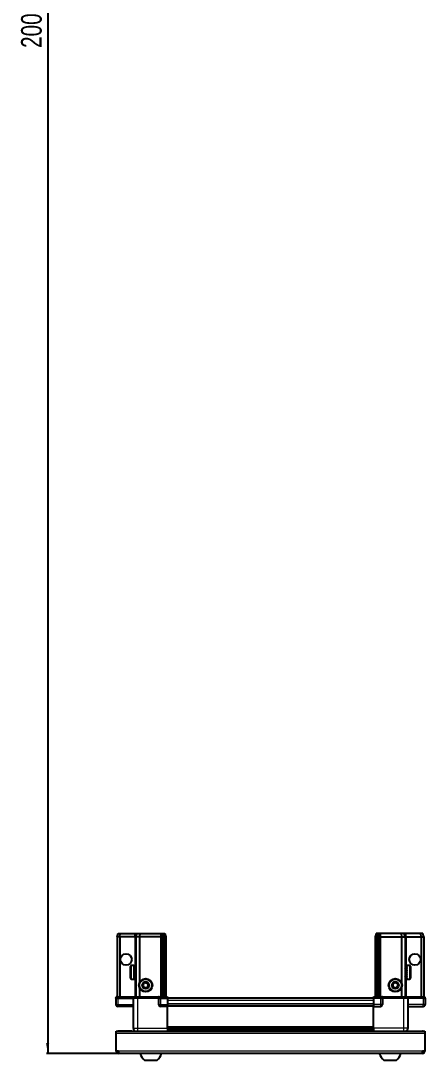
# Model space of a CAD drawing. Header units: millimetres. Extents: x 1770 to 5023, y -1476 to 1955.
# Drawn here: x 1858 to 2250, y -1476 to -469 of the extents above; entities that cross this region are included whole.
import ezdxf

# ---------------------------------------------------------------- set-up
doc = ezdxf.new("R2010")
doc.units = ezdxf.units.MM
doc.layers.add('FORMAT', color=7, linetype='Continuous')
doc.styles.add('SLDTEXTSTYLE0', font='TXT', dxfattribs={"width": 0.75})
doc.dimstyles.new('SLDDIMSTYLE0', dxfattribs={"dimtxt": 20, "dimasz": 10, "dimexe": 0, "dimexo": 0.0625, "dimgap": 5, "dimtad": 2, "dimdec": 1, "dimrnd": 1e-09, "dimzin": 12, "dimdsep": 46, "dimtxsty": 'SLDTEXTSTYLE0', "dimsah": 1, "dimcen": 0.09, "dimadec": 0, "dimazin": 3, "dimtfac": 1, "dimtofl": 0, "dimtmove": 0, "dimatfit": 3, "dimfxl": 0, "dimfrac": 2, "dimtolj": 1, "dimtzin": 12, "dimarcsym": 0})

# ---------------------------------------------------------------- blocks, each defined once
blk = doc.blocks.new('_D_9')
at = {"layer": 'FORMAT'}
for p, q in [((1975.8, 537.8), (1883.4, 537.8)), ((1884.4, 537.8), (1884.4, -1469.2)), ((1953, -1469.2), (1883.4, -1469.2))]:
    blk.add_line(p, q, dxfattribs=at)
for points in [[(1884.4, 537.8), (1882.9, 527.8), (1885.9, 527.8)], [(1884.4, -1469.2), (1885.9, -1459.2), (1882.9, -1459.2)]]:
    blk.add_solid(points, dxfattribs=at)
at = {"layer": 'FORMAT', "insert": (1858.6, -495.3), "char_height": 20, "attachment_point": 1, "rotation": 90, "style": 'SLDTEXTSTYLE0'}
blk.add_mtext('2007', dxfattribs=at)

msp = doc.modelspace()

# ---------------------------------------------------------------- linework, layer by layer
at = {"color": 7, "linetype": 'Continuous', "lineweight": 25}
for p, q in [((1951.9, -1356.22), (1952.7, -1353.22)), ((1951.9, -1356.22), (1951.9, -1414.52)), ((1954.4, -1356.22), (1951.9, -1356.22)), ((1952.7, -1353.22), (1954.55, -1353.22)), ((1954.4, -1356.22), (1954.55, -1353.22)), ((1968.9, -1356.22), (1954.4, -1356.22)), ((1954.4, -1356.22), (1954.4, -1414.52)), ((1954.55, -1353.22), (1968.9, -1353.22)), ((1968.9, -1353.22), (1970.7, -1353.22)), ((1969.9, -1356.22), (1968.9, -1356.22)), ((1969.9, -1356.22), (1970.7, -1353.22)), ((1973.4, -1356.22), (1969.9, -1356.22)), ((1969.9, -1356.22), (1969.9, -1414.52)), ((1970.7, -1353.22), (1973.73, -1353.22)), ((1973.73, -1353.22), (1973.4, -1356.22)), ((1973.4, -1356.22), (1973.4, -1400.72)), ((1993.9, -1356.22), (1973.4, -1356.22)), ((1973.73, -1353.22), (1993.9, -1353.22)), ((1993.9, -1353.22), (1995.7, -1353.22)), ((1994.9, -1356.22), (1993.9, -1356.22)), ((1995.7, -1353.22), (1994.9, -1356.22)), ((1994.9, -1356.22), (1994.9, -1414.52)), ((1995.9, -1356.22), (1994.9, -1356.22)), ((1995.7, -1353.22), (1996.44, -1353.22)), ((1996.44, -1353.22), (1995.9, -1356.22)), ((1995.9, -1356.22), (1995.9, -1414.52)), ((1997.4, -1356.22), (1995.9, -1356.22)), ((1996.44, -1353.22), (1996.94, -1353.22)), ((1996.94, -1353.22), (1998.09, -1353.22)), ((1996.94, -1353.22), (1997.4, -1356.22)), ((1997.4, -1356.22), (1997.4, -1414.52)), ((1998.9, -1356.22), (1997.4, -1356.22)), ((1998.09, -1353.22), (1998.9, -1356.22)), ((1998.9, -1356.22), (1998.9, -1414.52)), ((2202.7, -1353.22), (2201.9, -1356.22)), ((2201.9, -1356.22), (2203.4, -1356.22)), ((2201.9, -1356.22), (2201.9, -1414.52)), ((2203.85, -1353.22), (2202.7, -1353.22)), ((2203.85, -1353.22), (2203.4, -1356.22)), ((2203.4, -1356.22), (2204.9, -1356.22)), ((2203.4, -1356.22), (2203.4, -1414.52)), ((2204.35, -1353.22), (2203.85, -1353.22)), ((2204.35, -1353.22), (2204.9, -1356.22)), ((2205.09, -1353.22), (2204.35, -1353.22)), ((2204.9, -1356.22), (2205.9, -1356.22)), ((2204.9, -1356.22), (2204.9, -1414.52)), ((2205.09, -1353.22), (2205.9, -1356.22)), ((2206.9, -1353.22), (2205.09, -1353.22)), ((2205.9, -1356.22), (2205.9, -1414.52)), ((2205.9, -1356.22), (2206.9, -1356.22)), ((2227.06, -1353.22), (2206.9, -1353.22)), ((2206.9, -1356.22), (2227.4, -1356.22)), ((2227.06, -1353.22), (2227.4, -1356.22)), ((2230.09, -1353.22), (2227.06, -1353.22)), ((2227.4, -1356.22), (2227.4, -1400.72)), ((2227.4, -1356.22), (2230.9, -1356.22)), ((2230.9, -1356.22), (2230.09, -1353.22)), ((2231.9, -1353.22), (2230.09, -1353.22)), ((2230.9, -1356.22), (2230.9, -1414.52)), ((2230.9, -1356.22), (2231.9, -1356.22)), ((2246.24, -1353.22), (2231.9, -1353.22)), ((2231.9, -1356.22), (2246.4, -1356.22)), ((2246.4, -1356.22), (2246.24, -1353.22)), ((2248.09, -1353.22), (2246.24, -1353.22)), ((2246.4, -1356.22), (2246.4, -1414.52)), ((2246.4, -1356.22), (2248.9, -1356.22)), ((2248.9, -1356.22), (2248.09, -1353.22)), ((2248.9, -1356.22), (2248.9, -1414.52)), ((1964.7, -1396.42), (1964.7, -1385.02)), ((1967.9, -1384.22), (1965.5, -1384.22)), ((1967.9, -1384.22), (1967.9, -1384.23)), ((1967.9, -1384.23), (1968.4, -1384.23)), ((1967.9, -1384.41), (1968.4, -1384.41)), ((1967.9, -1384.41), (1967.9, -1384.63)), ((1967.9, -1384.63), (1968.4, -1384.63)), ((1967.9, -1385.21), (1968.4, -1385.21)), ((1967.9, -1385.21), (1967.9, -1385.63)), ((1967.9, -1385.63), (1968.4, -1385.63)), ((1967.9, -1386.54), (1968.4, -1386.54)), ((1967.9, -1386.54), (1967.9, -1387.13)), ((1967.9, -1387.13), (1968.4, -1387.13)), ((1967.9, -1388.28), (1968.4, -1388.28)), ((1967.9, -1388.28), (1967.9, -1388.98)), ((1967.9, -1388.98), (1968.4, -1388.98)), ((1968.4, -1384.41), (1968.4, -1384.23)), ((1968.4, -1384.63), (1968.4, -1384.41)), ((1968.4, -1385.21), (1968.4, -1384.63)), ((1968.4, -1385.63), (1968.4, -1385.21)), ((1968.4, -1386.54), (1968.4, -1385.63)), ((1968.5, -1386.32), (1968.4, -1386.32)), ((1968.4, -1387.13), (1968.4, -1386.54)), ((1968.4, -1388.28), (1968.4, -1387.13)), ((1968.4, -1388.98), (1968.4, -1388.28)), ((1968.4, -1390.27), (1968.4, -1388.98)), ((1968.5, -1395.12), (1968.5, -1386.32)), ((1969.38, -1387.41), (1968.9, -1386.72)), ((1968.9, -1394.72), (1968.9, -1386.72)), ((1969.86, -1386.72), (1969.38, -1387.41)), ((1969.38, -1394.03), (1969.38, -1387.41)), ((1969.9, -1386.72), (1969.86, -1386.72)), ((1969.86, -1394.72), (1969.86, -1386.72)), ((2230.93, -1386.72), (2230.9, -1386.72)), ((2231.41, -1387.41), (2230.93, -1386.72)), ((2230.93, -1386.72), (2230.93, -1394.72)), ((2231.9, -1386.72), (2231.41, -1387.41)), ((2231.41, -1387.41), (2231.41, -1394.03)), ((2231.9, -1386.72), (2231.9, -1394.72)), ((2232.4, -1386.32), (2232.3, -1386.32)), ((2232.3, -1386.32), (2232.3, -1395.12)), ((2235.3, -1384.22), (2232.4, -1384.22)), ((2232.9, -1384.22), (2232.4, -1384.22)), ((2232.4, -1384.22), (2232.4, -1384.27)), ((2232.4, -1384.27), (2232.4, -1384.55)), ((2232.9, -1384.27), (2232.4, -1384.27)), ((2232.9, -1384.55), (2232.4, -1384.55)), ((2232.4, -1384.55), (2232.4, -1384.83)), ((2232.9, -1384.83), (2232.4, -1384.83)), ((2232.4, -1384.83), (2232.4, -1385.49)), ((2232.9, -1385.49), (2232.4, -1385.49)), ((2232.4, -1385.49), (2232.4, -1385.96)), ((2232.4, -1385.96), (2232.4, -1386.94)), ((2232.9, -1385.96), (2232.4, -1385.96)), ((2232.9, -1386.94), (2232.4, -1386.94)), ((2232.4, -1386.94), (2232.4, -1387.56)), ((2232.4, -1387.56), (2232.4, -1388.76)), ((2232.9, -1387.56), (2232.4, -1387.56)), ((2232.9, -1388.76), (2232.4, -1388.76)), ((2232.4, -1388.76), (2232.4, -1389.39)), ((2232.9, -1384.27), (2232.9, -1384.22)), ((2232.9, -1384.83), (2232.9, -1384.55)), ((2232.9, -1385.96), (2232.9, -1385.49)), ((2232.9, -1387.56), (2232.9, -1386.94)), ((2232.9, -1389.47), (2232.9, -1388.76)), ((2236.1, -1385.02), (2236.1, -1396.42)), ((1965.5, -1397.22), (1967.9, -1397.22)), ((1967.9, -1390.27), (1968.4, -1390.27)), ((1967.9, -1390.27), (1967.9, -1391)), ((1967.9, -1390.41), (1968.4, -1390.41)), ((1967.9, -1390.91), (1968.4, -1390.91)), ((1967.9, -1391), (1968.4, -1391)), ((1967.9, -1392.29), (1968.4, -1392.29)), ((1967.9, -1392.29), (1967.9, -1393)), ((1967.9, -1393), (1968.4, -1393)), ((1967.9, -1394.16), (1968.4, -1394.16)), ((1967.9, -1394.16), (1967.9, -1394.77)), ((1967.9, -1394.77), (1968.4, -1394.77)), ((1967.9, -1395.7), (1968.4, -1395.7)), ((1967.9, -1395.7), (1967.9, -1396.14)), ((1967.9, -1396.14), (1968.4, -1396.14)), ((1967.9, -1396.75), (1968.4, -1396.75)), ((1967.9, -1396.75), (1967.9, -1396.98)), ((1967.9, -1396.98), (1968.4, -1396.98)), ((1967.9, -1397.2), (1968.4, -1397.2)), ((1967.9, -1397.2), (1967.9, -1397.22)), ((1967.9, -1397.21), (1968.4, -1397.21)), ((1968.4, -1390.41), (1968.4, -1390.27)), ((1968.4, -1391), (1968.4, -1390.91)), ((1968.4, -1392.29), (1968.4, -1391)), ((1968.4, -1393), (1968.4, -1392.29)), ((1968.4, -1394.16), (1968.4, -1393)), ((1968.4, -1394.77), (1968.4, -1394.16)), ((1968.4, -1395.7), (1968.4, -1394.77)), ((1968.4, -1395.12), (1968.5, -1395.12)), ((1968.4, -1396.14), (1968.4, -1395.7)), ((1968.4, -1396.75), (1968.4, -1396.14)), ((1968.4, -1396.98), (1968.4, -1396.75)), ((1968.4, -1397.2), (1968.4, -1396.98)), ((1968.4, -1397.21), (1968.4, -1397.2)), ((1968.9, -1394.72), (1969.38, -1394.03)), ((1969.38, -1394.03), (1969.86, -1394.72)), ((1969.86, -1394.72), (1969.9, -1394.72)), ((2230.9, -1394.72), (2230.93, -1394.72)), ((2230.93, -1394.72), (2231.41, -1394.03)), ((2231.41, -1394.03), (2231.9, -1394.72)), ((2232.3, -1395.12), (2232.4, -1395.12)), ((2232.9, -1389.39), (2232.4, -1389.39)), ((2232.4, -1389.47), (2232.4, -1390.77)), ((2232.9, -1389.47), (2232.4, -1389.47)), ((2232.9, -1390.77), (2232.4, -1390.77)), ((2232.9, -1391.25), (2232.4, -1391.25)), ((2232.4, -1391.25), (2232.4, -1391.51)), ((2232.4, -1391.51), (2232.4, -1392.78)), ((2232.9, -1391.51), (2232.4, -1391.51)), ((2232.9, -1392.78), (2232.4, -1392.78)), ((2232.4, -1392.78), (2232.4, -1393.46)), ((2232.4, -1393.46), (2232.4, -1394.58)), ((2232.9, -1393.46), (2232.4, -1393.46)), ((2232.9, -1394.58), (2232.4, -1394.58)), ((2232.4, -1394.58), (2232.4, -1395.15)), ((2232.4, -1395.15), (2232.4, -1396.01)), ((2232.9, -1395.15), (2232.4, -1395.15)), ((2232.9, -1396.01), (2232.4, -1396.01)), ((2232.4, -1396.01), (2232.4, -1396.4)), ((2232.4, -1396.4), (2232.4, -1396.92)), ((2232.9, -1396.4), (2232.4, -1396.4)), ((2232.9, -1396.92), (2232.4, -1396.92)), ((2232.4, -1396.92), (2232.4, -1397.1)), ((2232.4, -1397.1), (2232.4, -1397.22)), ((2232.9, -1397.1), (2232.4, -1397.1)), ((2232.4, -1397.22), (2235.3, -1397.22)), ((2232.9, -1391.51), (2232.9, -1390.77)), ((2232.9, -1393.46), (2232.9, -1392.78)), ((2232.9, -1395.15), (2232.9, -1394.58)), ((2232.9, -1396.4), (2232.9, -1396.01)), ((2232.9, -1397.1), (2232.9, -1396.92)), ((1973.4, -1405.72), (1973.4, -1414.52)), ((2227.4, -1405.72), (2227.4, -1414.52)), ((1950.9, -1414.52), (1950.4, -1415.39)), ((1950.4, -1415.72), (1950.4, -1415.39)), ((1950.4, -1415.72), (1952.4, -1415.72)), ((1950.4, -1415.72), (1950.4, -1421.72)), ((1952.4, -1414.52), (1950.9, -1414.52)), ((1952.4, -1414.52), (1967.2, -1414.52)), ((1967.2, -1415.72), (1952.4, -1415.72)), ((1952.4, -1415.72), (1967.2, -1415.72)), ((1967.2, -1414.52), (1967.4, -1414.52)), ((1967.4, -1415.72), (1967.2, -1415.72)), ((1967.4, -1415.72), (1967.4, -1414.52)), ((1967.4, -1414.52), (1971.4, -1414.52)), ((1971.4, -1415.72), (1967.4, -1415.72)), ((1967.4, -1415.72), (1967.4, -1444.72)), ((1971.4, -1414.52), (1991.7, -1414.52)), ((1991.7, -1415.72), (1971.4, -1415.72)), ((1991.7, -1414.52), (1991.9, -1414.52)), ((1991.9, -1415.72), (1991.7, -1415.72)), ((1991.9, -1415.72), (1991.9, -1414.52)), ((1992.57, -1414.52), (1991.9, -1414.52)), ((1991.9, -1415.72), (1993.9, -1415.72)), ((1991.9, -1415.72), (1991.9, -1421.72)), ((1992.57, -1414.52), (2000.4, -1414.52)), ((2000.4, -1415.39), (1993.9, -1415.39)), ((2000.4, -1415.72), (1993.9, -1415.72)), ((1993.9, -1415.72), (2000.4, -1415.72)), ((2000.4, -1414.52), (2000.4, -1415.39)), ((2000.4, -1415.39), (2000.4, -1415.39)), ((2000.4, -1415.72), (2000.4, -1415.39)), ((2000.4, -1415.72), (2000.4, -1415.72)), ((2000.4, -1415.72), (2000.4, -1421.72)), ((2200.4, -1415.87), (2000.4, -1415.87)), ((2200.4, -1415.39), (2200.4, -1414.52)), ((2200.4, -1414.52), (2208.22, -1414.52)), ((2206.9, -1415.39), (2200.4, -1415.39)), ((2200.4, -1415.72), (2200.4, -1415.39)), ((2206.9, -1415.72), (2200.4, -1415.72)), ((2200.4, -1415.72), (2200.4, -1421.72)), ((2206.9, -1415.72), (2208.9, -1415.72)), ((2208.9, -1415.72), (2206.9, -1415.72)), ((2208.9, -1414.52), (2208.22, -1414.52)), ((2208.9, -1415.72), (2208.9, -1414.52)), ((2208.9, -1414.52), (2209.1, -1414.52)), ((2209.1, -1415.72), (2208.9, -1415.72)), ((2208.9, -1415.72), (2208.9, -1421.72)), ((2209.1, -1414.52), (2229.4, -1414.52)), ((2229.4, -1415.72), (2209.1, -1415.72)), ((2229.4, -1414.52), (2233.4, -1414.52)), ((2233.4, -1415.72), (2229.4, -1415.72)), ((2233.4, -1415.72), (2233.4, -1414.52)), ((2233.4, -1414.52), (2233.6, -1414.52)), ((2233.6, -1415.72), (2233.4, -1415.72)), ((2233.4, -1415.72), (2233.4, -1444.72)), ((2233.6, -1414.52), (2248.4, -1414.52)), ((2248.4, -1415.72), (2233.6, -1415.72)), ((2249.9, -1414.52), (2248.4, -1414.52)), ((2248.4, -1415.72), (2250.4, -1415.72)), ((2250.4, -1415.39), (2249.9, -1414.52)), ((2250.4, -1415.39), (2249.9, -1414.52)), ((2250.4, -1415.72), (2250.4, -1415.39)), ((2250.4, -1415.72), (2250.4, -1415.39)), ((2250.4, -1415.72), (2250.4, -1415.72)), ((2250.4, -1415.72), (2250.4, -1421.72)), ((1967.4, -1423.72), (1952.4, -1423.72)), ((2000.4, -1423.72), (1993.9, -1423.72)), ((2000.4, -1421.72), (2000.4, -1423.72)), ((2200.4, -1423.07), (2000.4, -1423.07)), ((2000.4, -1444.72), (2000.4, -1423.72)), ((2200.4, -1421.72), (2200.4, -1423.72)), ((2200.4, -1423.72), (2206.9, -1423.72)), ((2200.4, -1444.72), (2200.4, -1423.72)), ((2233.4, -1423.72), (2248.4, -1423.72)), ((1950.9, -1447.72), (2249.9, -1447.72)), ((1950.9, -1449.82), (1950.9, -1447.72)), ((1965.9, -1447.62), (1953, -1447.62)), ((1965.9, -1447.62), (1965.9, -1447.72)), ((2000.4, -1445.74), (2200.4, -1445.74)), ((2000.4, -1445.78), (2200.4, -1445.78)), ((2024.27, -1447.57), (2000.4, -1447.57)), ((2018.9, -1447.72), (2018.9, -1447.57)), ((2018.93, -1447.72), (2018.93, -1447.57)), ((2019.2, -1447.72), (2019.2, -1447.57)), ((2019.47, -1447.72), (2019.47, -1447.57)), ((2020.12, -1447.72), (2020.12, -1447.57)), ((2020.58, -1447.72), (2020.58, -1447.57)), ((2021.55, -1447.72), (2021.55, -1447.57)), ((2022.17, -1447.72), (2022.17, -1447.57)), ((2023.35, -1447.72), (2023.35, -1447.57)), ((2024.01, -1447.72), (2024.01, -1447.57)), ((2024.07, -1447.72), (2024.07, -1447.57)), ((2025.36, -1447.57), (2024.27, -1447.57)), ((2026.09, -1447.57), (2025.36, -1447.57)), ((2025.36, -1447.72), (2025.36, -1447.57)), ((2025.36, -1447.57), (2025.36, -1447.57)), ((2025.37, -1447.72), (2025.37, -1447.57)), ((2025.87, -1447.72), (2025.87, -1447.57)), ((2026.1, -1447.57), (2026.09, -1447.57)), ((2026.1, -1447.72), (2026.1, -1447.57)), ((2026.52, -1447.57), (2026.1, -1447.57)), ((2174.27, -1447.57), (2026.52, -1447.57)), ((2027.37, -1447.72), (2027.37, -1447.57)), ((2028.06, -1447.72), (2028.06, -1447.57)), ((2029.19, -1447.72), (2029.19, -1447.57)), ((2029.76, -1447.72), (2029.76, -1447.57)), ((2030.63, -1447.72), (2030.63, -1447.57)), ((2031.04, -1447.72), (2031.04, -1447.57)), ((2031.57, -1447.72), (2031.57, -1447.57)), ((2031.76, -1447.72), (2031.76, -1447.57)), ((2031.9, -1447.72), (2031.9, -1447.57)), ((2168.9, -1447.72), (2168.9, -1447.57)), ((2169.07, -1447.72), (2169.07, -1447.57)), ((2169.28, -1447.72), (2169.28, -1447.57)), ((2169.84, -1447.72), (2169.84, -1447.57)), ((2170.26, -1447.72), (2170.26, -1447.57)), ((2171.15, -1447.72), (2171.15, -1447.57)), ((2171.74, -1447.72), (2171.74, -1447.57)), ((2172.88, -1447.72), (2172.88, -1447.57)), ((2173.58, -1447.72), (2173.58, -1447.57)), ((2174.86, -1447.57), (2174.27, -1447.57)), ((2174.86, -1447.72), (2174.86, -1447.57)), ((2174.87, -1447.57), (2174.86, -1447.57)), ((2175.6, -1447.57), (2174.87, -1447.57)), ((2175.03, -1447.72), (2175.03, -1447.57)), ((2175.53, -1447.72), (2175.53, -1447.57)), ((2175.6, -1447.72), (2175.6, -1447.57)), ((2176.62, -1447.57), (2175.6, -1447.57)), ((2175.6, -1447.57), (2175.6, -1447.57)), ((2200.4, -1447.57), (2176.52, -1447.57)), ((2176.89, -1447.72), (2176.89, -1447.57)), ((2177.6, -1447.72), (2177.6, -1447.57)), ((2178.77, -1447.72), (2178.77, -1447.57)), ((2179.38, -1447.72), (2179.38, -1447.57)), ((2180.32, -1447.72), (2180.32, -1447.57)), ((2180.77, -1447.72), (2180.77, -1447.57)), ((2181.39, -1447.72), (2181.39, -1447.57)), ((2181.64, -1447.72), (2181.64, -1447.57)), ((2181.87, -1447.72), (2181.87, -1447.57)), ((2181.89, -1447.72), (2181.89, -1447.57)), ((2234.9, -1447.62), (2247.8, -1447.62)), ((2234.9, -1447.62), (2234.9, -1447.72)), ((2249.9, -1447.72), (2249.9, -1449.82)), ((1950.9, -1467.12), (1950.9, -1449.82)), ((2249.9, -1449.82), (2249.9, -1467.12)), ((1953, -1467.12), (1950.9, -1467.12)), ((1953, -1467.12), (1953, -1469.22)), ((2247.8, -1469.22), (1953, -1469.22)), ((2249.9, -1467.12), (2247.8, -1467.12)), ((2247.8, -1469.22), (2247.8, -1467.12)), ((1978.4, -1475.82), (1990.4, -1475.82)), ((2210.4, -1475.82), (2222.4, -1475.82))]:
    msp.add_line(p, q, dxfattribs=at)
at = {"color": 8, "linetype": 'Continuous', "lineweight": 18}
for p, q in [((1968.9, -1356.22), (1968.9, -1353.22)), ((1968.9, -1356.22), (1968.9, -1386.72)), ((1993.9, -1353.22), (1993.9, -1356.22)), ((1993.9, -1356.22), (1993.9, -1414.52)), ((2206.9, -1353.22), (2206.9, -1356.22)), ((2206.9, -1356.22), (2206.9, -1414.52)), ((2231.9, -1356.22), (2231.9, -1353.22)), ((2231.9, -1356.22), (2231.9, -1386.72)), ((1965.5, -1397.22), (1965.5, -1384.22)), ((2235.3, -1384.22), (2235.3, -1397.22)), ((1968.9, -1394.72), (1968.9, -1414.52)), ((2231.9, -1394.72), (2231.9, -1414.52)), ((1952.4, -1415.72), (1952.4, -1414.52)), ((1952.4, -1415.72), (1952.4, -1421.72)), ((1967.2, -1415.72), (1967.2, -1414.52)), ((1971.4, -1415.72), (1971.4, -1414.52)), ((1971.4, -1415.72), (1971.4, -1444.72)), ((1991.7, -1415.72), (1991.7, -1414.52)), ((1993.9, -1415.72), (1993.9, -1415.39)), ((1993.9, -1415.72), (1993.9, -1421.72)), ((2000.4, -1415.72), (2000.4, -1415.39)), ((2200.4, -1417.87), (2000.4, -1417.87)), ((2206.9, -1415.72), (2206.9, -1415.39)), ((2206.9, -1415.72), (2206.9, -1421.72)), ((2209.1, -1414.52), (2209.1, -1415.72)), ((2229.4, -1415.72), (2229.4, -1414.52)), ((2229.4, -1415.72), (2229.4, -1444.72)), ((2233.6, -1414.52), (2233.6, -1415.72)), ((2248.4, -1415.72), (2248.4, -1414.52)), ((2248.4, -1415.72), (2248.4, -1421.72)), ((1950.4, -1421.72), (1952.4, -1421.72)), ((1952.4, -1421.72), (1967.4, -1421.72)), ((1952.4, -1423.72), (1952.4, -1421.72)), ((1991.9, -1421.72), (1993.9, -1421.72)), ((1993.9, -1421.72), (2000.4, -1421.72)), ((1993.9, -1421.72), (1993.9, -1423.72)), ((2200.4, -1421.07), (2000.4, -1421.07)), ((2200.4, -1423.72), (2000.4, -1423.72)), ((2206.9, -1421.72), (2200.4, -1421.72)), ((2206.9, -1421.72), (2206.9, -1423.72)), ((2208.9, -1421.72), (2206.9, -1421.72)), ((2248.4, -1421.72), (2233.4, -1421.72)), ((2250.4, -1421.72), (2248.4, -1421.72)), ((2248.4, -1423.72), (2248.4, -1421.72)), ((1953, -1447.72), (1953, -1447.62)), ((1971.4, -1444.72), (2000.4, -1444.72)), ((2000.4, -1443.12), (2200.4, -1443.12)), ((2200.4, -1444.54), (2000.4, -1444.54)), ((2000.4, -1446.98), (2200.4, -1446.98)), ((2229.4, -1444.72), (2200.4, -1444.72)), ((2247.8, -1447.72), (2247.8, -1447.62)), ((2249.9, -1449.82), (1950.9, -1449.82)), ((2247.8, -1467.12), (1953, -1467.12))]:
    msp.add_line(p, q, dxfattribs=at)
at = {"color": 7, "linetype": 'Continuous', "lineweight": 25, "flags": 128}
for points in [[(1953, -1447.62), (1952.59, -1447.66), (1952.36, -1447.72)], [(2248.44, -1447.72), (2248.21, -1447.66), (2247.8, -1447.62)]]:
    msp.add_lwpolyline(points, dxfattribs=at)
at = {"color": 7, "linetype": 'Continuous', "lineweight": 25}
for centre, radius in [((1960.4, -1378.22), 5.5), ((2240.4, -1378.22), 5.5), ((1979.4, -1403.22), 6.5), ((2221.4, -1403.22), 6.5), ((1979.4, -1403.22), 3.46), ((2221.4, -1403.22), 3.46)]:
    msp.add_circle(centre, radius, dxfattribs=at)
at = {"color": 8, "linetype": 'Continuous', "lineweight": 18}
for centre in [(1979.4, -1403.22), (2221.4, -1403.22)]:
    msp.add_circle(centre, 5.7, dxfattribs=at)
at = {"color": 7, "linetype": 'Continuous', "lineweight": 25}
for centre, radius, start, end in [((1965.5, -1385.02), 0.8, 90, 180), ((1968.9, -1386.32), 0.4, 180, 270), ((2231.9, -1386.32), 0.4, 270, 360), ((2235.3, -1385.02), 0.8, 360, 90), ((1965.5, -1396.42), 0.8, 180, 270), ((1968.9, -1395.12), 0.4, 90, 180), ((2231.9, -1395.12), 0.4, 0, 90), ((2235.3, -1396.42), 0.8, 270, 0), ((1979.4, -1403.22), 2.5, 147.37605, 207.37605), ((1979.4, -1403.22), 2.5, 207.37605, 267.37605), ((1979.4, -1403.22), 2.5, 87.37605, 147.37605), ((1979.4, -1403.22), 2.5, 267.37605, 327.37605), ((1979.4, -1403.22), 2.5, 27.37605, 87.37605), ((1979.4, -1403.22), 2.5, 327.37605, 27.37605), ((2221.4, -1403.22), 2.5, 134.67671, 194.67671), ((2221.4, -1403.22), 2.5, 194.67671, 254.67671), ((2221.4, -1403.22), 2.5, 74.67671, 134.67671), ((2221.4, -1403.22), 2.5, 254.67671, 314.67671), ((2221.4, -1403.22), 2.5, 14.67671, 74.67671), ((2221.4, -1403.22), 2.5, 314.67671, 14.67671), ((1952.4, -1421.72), 2, 180, 270), ((1993.9, -1421.72), 2, 180, 270), ((2206.9, -1421.72), 2, 270, 0), ((2248.4, -1421.72), 2, 270, 0), ((1953, -1467.12), 2.1, 180, 270), ((1953, -1467.12), 0.6, 180, 270), ((1985.42, -1466.2), 11.91, 194.70035, 233.8734), ((1983.37, -1466.2), 11.91, 306.1266, 345.29965), ((2217.42, -1466.2), 11.91, 194.70035, 233.8734), ((2215.37, -1466.2), 11.91, 306.1266, 345.29965), ((2247.8, -1467.12), 0.6, 270, 0), ((2247.8, -1467.12), 2.1, 270, 0)]:
    msp.add_arc(centre, radius, start, end, dxfattribs=at)
for centre, start_param, end_param in [((1993.9, -1411.92), 2.4188584, 3.1415927), ((2206.9, -1411.92), 3.1415927, 3.8643269)]:
    msp.add_ellipse(centre, major_axis=(0, 3.46), ratio=0.5773503, start_param=start_param, end_param=end_param, dxfattribs=at)
for points, knots in [([(1976.51, -1403.09), (1976.79, -1402.65), (1977.31, -1401.84), (1977.83, -1401.03), (1978.07, -1400.66)], [0, 0, 0, 0, 0.5346859, 1, 1, 1, 1]), ([(1977.84, -1405.65), (1977.78, -1405.54), (1977.51, -1405.01), (1977.05, -1404.12), (1976.67, -1403.39), (1976.51, -1403.09)], [0, 0, 0, 0, 0.13312467, 0.63709944, 1, 1, 1, 1]), ([(1980.72, -1405.78), (1980.21, -1405.76), (1979.24, -1405.72), (1978.29, -1405.67), (1977.84, -1405.65)], [0, 0, 0, 0, 0.5346859, 1, 1, 1, 1]), ([(1978.07, -1400.66), (1978.58, -1400.68), (1979.55, -1400.72), (1980.51, -1400.77), (1980.95, -1400.79)], [0, 0, 0, 0, 0.53468586, 1, 1, 1, 1]), ([(1982.28, -1403.35), (1982, -1403.79), (1981.48, -1404.6), (1980.96, -1405.41), (1980.72, -1405.78)], [0, 0, 0, 0, 0.53468586, 1, 1, 1, 1]), ([(1980.95, -1400.79), (1981.11, -1401.09), (1981.49, -1401.83), (1981.95, -1402.71), (1982.22, -1403.24), (1982.28, -1403.35)], [0, 0, 0, 0, 0.3629006, 0.8668753, 1, 1, 1, 1]), ([(2218.61, -1402.46), (2218.98, -1402.09), (2219.66, -1401.42), (2220.35, -1400.74), (2220.66, -1400.43)], [0, 0, 0, 0, 0.5346859, 1, 1, 1, 1]), ([(2219.34, -1405.25), (2219.26, -1404.92), (2219.05, -1404.12), (2218.79, -1403.16), (2218.64, -1402.58), (2218.61, -1402.46)], [0, 0, 0, 0, 0.3629006, 0.8668753, 1, 1, 1, 1]), ([(2222.13, -1406.01), (2221.63, -1405.88), (2220.7, -1405.62), (2219.77, -1405.37), (2219.34, -1405.25)], [0, 0, 0, 0, 0.5346859, 1, 1, 1, 1]), ([(2220.66, -1400.43), (2221.16, -1400.56), (2222.09, -1400.82), (2223.02, -1401.07), (2223.45, -1401.19)], [0, 0, 0, 0, 0.5346859, 1, 1, 1, 1]), ([(2224.18, -1403.98), (2223.81, -1404.34), (2223.13, -1405.02), (2222.44, -1405.7), (2222.13, -1406.01)], [0, 0, 0, 0, 0.5346859, 1, 1, 1, 1]), ([(2223.45, -1401.19), (2223.48, -1401.31), (2223.63, -1401.89), (2223.88, -1402.85), (2224.09, -1403.65), (2224.18, -1403.98)], [0, 0, 0, 0, 0.13312467, 0.63709944, 1, 1, 1, 1]), ([(1967.4, -1444.72), (1967.44, -1445.16), (1967.51, -1445.84), (1967.95, -1446.65), (1968.41, -1447.21), (1968.81, -1447.57), (1969.07, -1447.7), (1969.12, -1447.72)], [0, 0, 0, 0, 0.3630185, 0.5584377, 0.7580039, 0.9575702, 1, 1, 1, 1]), ([(2000.4, -1444.72), (2000.4, -1445.12), (2000.4, -1445.91), (2000.4, -1446.92), (2000.4, -1447.55), (2000.4, -1447.71), (2000.4, -1447.72)], [0, 0, 0, 0, 0.3255201, 0.6510403, 0.9765604, 1, 1, 1, 1]), ([(2200.4, -1444.72), (2200.4, -1445.12), (2200.4, -1445.91), (2200.4, -1446.92), (2200.4, -1447.55), (2200.4, -1447.71), (2200.4, -1447.72)], [0, 0, 0, 0, 0.32552014, 0.65104028, 0.97656042, 1, 1, 1, 1]), ([(2233.4, -1444.72), (2233.35, -1445.16), (2233.28, -1445.84), (2232.84, -1446.65), (2232.39, -1447.21), (2231.98, -1447.57), (2231.72, -1447.7), (2231.67, -1447.72)], [0, 0, 0, 0, 0.3630185, 0.5584377, 0.7580039, 0.9575702, 1, 1, 1, 1])]:
    msp.add_open_spline(points, degree=3, knots=knots, dxfattribs=at)
at = {"color": 8, "linetype": 'Continuous', "lineweight": 18}
for points in [[(1967.4, -1444.72), (1967.46, -1444.72), (1967.58, -1444.72), (1968.5, -1444.72), (1969.82, -1444.72), (1970.87, -1444.72), (1971.4, -1444.72)], [(2233.4, -1444.72), (2233.34, -1444.72), (2233.22, -1444.72), (2232.29, -1444.72), (2230.97, -1444.72), (2229.92, -1444.72), (2229.4, -1444.72)]]:
    msp.add_open_spline(points, degree=3, dxfattribs=at)
for points in [[(1971.4, -1444.72), (1971.4, -1445.16), (1971.4, -1445.84), (1971.4, -1446.65), (1971.4, -1447.21), (1971.4, -1447.57), (1971.4, -1447.7), (1971.4, -1447.72)], [(2229.4, -1444.72), (2229.4, -1445.16), (2229.4, -1445.84), (2229.4, -1446.65), (2229.4, -1447.21), (2229.4, -1447.57), (2229.4, -1447.7), (2229.4, -1447.72)]]:
    msp.add_open_spline(points, degree=3, knots=[0, 0, 0, 0, 0.3630185, 0.5584377, 0.7580039, 0.9575702, 1, 1, 1, 1], dxfattribs=at)

# ---------------------------------------------------------------- dimensions: what is measured, and where the dimension line sits
at = {"layer": 'FORMAT'}
dim = msp.add_linear_dim(base=(1884.4, -1469.22), p1=(1975.76, 537.78), p2=(1953, -1469.22), angle=90, dimstyle='SLDDIMSTYLE0', dxfattribs=at)
dim.commit()
dim.dimension.update_dxf_attribs({"geometry": '_D_9', "text_midpoint": (1884.4, -465.72), "dimtype": 160})

doc.saveas('drawing.dxf')
